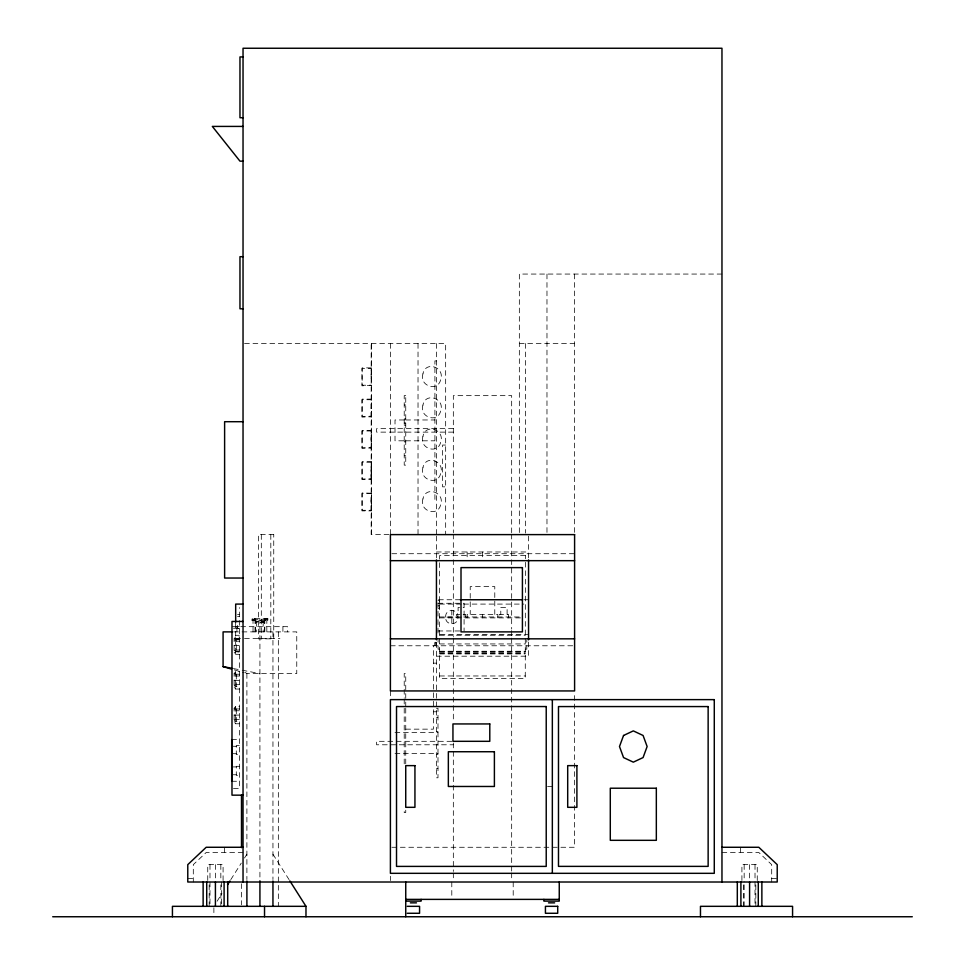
<?xml version="1.0" encoding="UTF-8"?>
<svg xmlns="http://www.w3.org/2000/svg" width="965" height="965" viewBox="0 0 965 965"><rect width="100%" height="100%" fill="white"/><g stroke="black" fill="none" stroke-linecap="round" stroke-linejoin="round"><path stroke-width="0.72" stroke-dasharray="4.83 3.62" d="M371.175 510.895L371.175 493.525L361.971 493.525L361.971 510.895L371.175 510.895L371.175 509.737M371.175 479.629L371.175 462.259L361.971 462.259L361.971 479.629L371.175 479.328M371.175 448.363L371.175 430.993L361.971 430.993L361.971 448.363L371.175 448.062M371.175 417.097L371.175 399.727L361.971 399.727L361.971 417.097L371.175 416.796M371.175 378.787L371.175 368.461L361.971 368.461L361.971 385.831L371.175 385.228M371.368 493.224L362.152 492.922L362.152 510.292L371.368 510.292L371.368 501.619M371.368 499.363L371.368 492.922M371.368 479.026L371.368 461.656L362.152 461.656L362.152 479.026L371.368 478.724M371.368 447.76L371.368 430.39L362.152 430.39L362.152 447.76L371.368 447.458M371.368 416.494L371.368 399.124L362.152 399.124L362.152 416.494L371.368 416.192M371.175 478.194L371.175 474.153M371.175 470.944L371.175 468.701M445.661 617.118C444.937 608.324 458.665 608.324 457.941 617.118C458.665 625.911 444.937 625.911 445.661 617.118L457.941 617.118M217.101 901.25L221.926 893.614M230.792 879.634L241.262 863.12M244.483 858.03L246.895 854.218M239.356 654.294L235.677 654.294L234.133 652.412L234.133 638.806L235.677 636.924L239.356 636.924M239.356 689.034L235.677 689.034L234.133 687.152L234.133 673.546L235.677 671.664L239.356 671.664M239.356 723.774L235.677 723.774L234.133 721.892L234.133 708.286L235.677 706.404L239.356 706.404M721.965 274.06L519.339 274.06L519.339 534.61M244.531 343.54L445.661 343.54L445.661 534.61M519.339 343.54L574.597 343.54M436.445 360.91L434.913 360.91L434.913 499.87L436.445 499.87M371.368 367.858L362.152 367.858L362.152 385.228L371.368 385.228M404.214 405.023L405.746 405.023M404.214 418.919L405.746 418.919M404.214 419.968L395.011 419.968L395.011 440.812L404.214 440.812M405.746 419.968L434.913 419.968M404.214 423.02L405.746 423.02M404.214 425.179L405.746 425.179M453.333 428.653L376.591 428.653L376.591 432.127L453.333 432.127M405.746 440.812L434.913 440.812M404.214 441.861L405.746 441.861M445.661 445.046L442.585 445.046L442.585 486.843L445.661 486.843M404.214 455.757L405.746 455.757M388.931 534.61L371.175 534.61L371.175 343.54M436.445 551.98L528.555 551.98M391.899 553.717L574.597 553.717M460.257 599.748L437.989 599.748L437.989 634.488L528.555 634.488M524.091 599.748L528.555 599.748M437.989 600.664L439.521 600.664L439.521 608.457L437.989 608.457M437.989 603.27L464.081 603.27L464.081 630.965M439.606 604.09L462.187 604.09M463.695 604.09L523.886 604.09M437.989 605.863L439.521 605.863M459.581 607.468L458.098 607.468L458.098 614.416M463.14 607.468L464.008 607.468M459.859 614.416L456.445 614.416L456.445 617.889M463.14 614.416L465.661 614.416L465.661 617.889M237.511 614.512L239.356 614.512M237.511 616.551L239.356 616.551M439.606 616.973L462.151 616.973M463.658 616.973L520.75 616.973M439.606 617.889L523.886 617.889M253.023 619.723L266.822 619.723M237.511 626.369L239.356 626.369M232.3 626.671L287.558 626.671L287.558 631.882M233.458 628.239L239.356 628.239M239.356 628.408L237.511 628.408L237.511 621.46M437.989 630.965L462.633 630.965M233.614 631.882L296.762 631.882L296.762 673.57L246.895 673.57L244.748 672.183M235.677 635.296L239.356 635.296M439.606 635.26L525.394 635.26M235.677 638.48L241.564 638.48M244.519 638.48L279.886 638.48M234.133 638.806L241.564 638.83M239.356 639.361L236.292 639.361L236.292 651.87L239.356 651.87L234.133 650.422L235.677 651.749L239.356 651.749M239.356 639.469L235.677 639.469L234.133 640.796L235.677 640.796M236.292 641.194L239.356 641.194M436.445 642.304L434.913 642.304L434.913 645.778M434.913 643.148L436.445 643.136M439.606 643.945L525.394 643.945M434.913 644.934L436.445 644.994M234.133 645.609L239.356 645.609M390.403 645.778L573.101 645.778M439.606 649.155L438.074 649.155L438.074 640.265M525.262 649.155L526.794 649.155L526.794 640.265M236.292 650.036L239.356 650.036M234.133 650.422L235.677 650.422M439.606 651.242L525.262 651.242M439.606 651.411L525.262 651.411M234.133 652.412L235.677 652.412M439.606 652.63L525.394 652.63M439.606 653.703L525.262 653.703M439.606 653.86L525.262 653.86M436.445 656.2L528.555 656.2L528.555 638.83M433.381 663.16L436.445 663.16M234.133 673.546L235.677 673.546M239.356 674.233L235.677 674.209L234.133 675.536L235.677 675.536M439.606 675.97L525.262 675.97M236.292 676.019L239.356 676.019M234.133 680.349L239.356 680.349M236.292 684.68L239.356 684.68M235.677 685.162L234.133 685.162L235.677 686.489L239.356 686.477M234.133 687.152L235.677 687.152M234.133 708.286L235.677 708.286M436.445 708.31L437.989 708.31L437.989 777.79L436.445 777.79L436.445 638.83M239.356 708.973L235.677 708.949L234.133 710.276L235.677 710.276M236.292 710.759L239.356 710.759M433.381 711.772L436.445 711.772M234.133 715.089L239.356 715.089M436.445 717.683L437.989 717.683M236.292 719.42L239.356 719.42M235.677 719.902L234.133 719.902L235.677 721.229L239.356 721.217M234.133 721.892L235.677 721.892M405.746 729.154L433.381 729.154L433.381 645.778M436.445 731.579L437.989 731.579M395.011 732.628L437.989 732.628M231.684 739.576L239.356 739.576M451.825 741.313L376.591 741.313L376.591 744.787L453.333 744.787M239.356 745.487L236.292 745.487L236.292 754.521L239.356 754.521M233.216 746.235L236.292 746.331M395.011 753.472L437.989 753.472M233.216 753.665L236.292 753.762M436.445 754.521L437.989 754.521M239.356 766.319L236.292 766.319L236.292 775.353L239.356 775.353M233.216 766.934L236.292 766.885M436.445 768.417L437.989 768.417M233.216 774.75L236.292 774.786M231.684 781.264L239.356 781.264M547.577 786.475L555.756 786.475M233.458 788.381L239.356 788.381L239.356 607.624M391.899 847.27L574.597 847.27L574.597 692.448M243.035 852.481L206.196 852.481L193.302 864.64L193.302 882.01M721.965 852.481L758.804 852.481L771.698 864.64L771.698 882.01M187.777 878.536L193.302 878.536M771.698 878.536L777.223 878.536M233.397 668.564L241.503 670.096M242.239 670.241L259.923 673.57M234.29 669.891L244.097 672.75M272.95 854.218L289.066 879.634M371.175 407.809L371.175 408.412M371.175 376.543L371.175 377.146M371.175 437.435L371.175 438.605M371.175 439.135L371.175 440.848M371.175 470.377L371.175 472.054M371.175 499.967L371.175 503.489M757.26 880.562L757.26 864.64L741.916 864.64L741.916 880.562M755.824 884.869L755.824 906.328M755.016 864.64L755.016 906.328M749.588 864.64L749.588 882.01M744.16 864.64L744.16 882.01M744.16 884.869L744.16 906.328M743.352 884.869L743.352 906.328M740.384 847.27L740.384 852.481M574.597 274.06L574.597 534.61M546.974 274.06L546.974 534.61M528.555 536.094L528.555 560.665M525.479 343.54L525.479 533.102M513.199 882.01L513.199 897.933M511.667 532.68L511.667 395.65L453.333 395.65L453.333 532.68M511.667 534.176L511.667 558.277M511.667 559.772L511.667 629.047M511.667 630.543L511.667 636.574M511.667 638.082L511.667 871.467M511.667 872.975L511.667 880.502M508.555 617.889L508.555 614.416L499.339 614.416L499.339 617.889M507.108 614.416L507.108 607.468L500.787 607.468L500.787 614.416M497.856 617.889L497.856 614.416L467.144 614.416L467.144 617.889M494.78 614.416L494.78 586.624L470.22 586.624L470.22 614.416M482.5 551.98L482.5 560.665M482.5 614.416L482.5 617.889M467.144 551.98L467.144 560.665M453.333 534.176L453.333 558.277M453.333 559.772L453.333 636.574M453.333 638.082L453.333 722.399M453.333 743.05L453.333 871.467M453.333 872.975L453.333 880.502M451.801 610.169L451.801 624.066M451.801 882.01L451.801 897.933M436.445 343.54L436.445 534.61M436.445 536.094L436.445 558.433M418.026 343.54L418.026 534.61M405.746 706.875L405.746 673.57L404.214 673.57L404.214 698.238M405.746 708.31L405.746 763.822M405.746 810.166L405.746 812.53L404.214 812.53L404.214 810.166M404.214 699.673L404.214 703.992M404.214 708.31L404.214 763.822M390.403 343.54L390.403 534.61M390.403 690.94L390.403 698.455M390.403 876.22L390.403 880.562M371.368 343.54L371.368 534.61M282.914 626.671L282.914 631.882M278.342 631.882L278.342 906.328M272.95 631.882L272.95 879.525M270.815 534.61L270.815 638.83M267.679 618.686L267.679 620.423M266.822 618.686L266.822 631.882M265.532 618.686L265.532 620.423M265.399 618.686L265.399 620.423M264.808 618.686L264.808 631.882M264.531 631.882L264.531 621.46L255.327 621.46L255.327 631.882M263.94 621.46L263.94 622.497L255.906 622.497L255.906 621.46M263.783 621.46L263.795 622.497M263.18 621.46L263.18 631.882M262.661 621.46L262.661 622.497M261.31 534.61L261.31 638.83M259.923 618.686L259.923 879.296M257.197 621.46L257.197 622.497M256.666 621.46L256.666 631.882M256.063 621.46L256.063 622.497M255.049 618.686L255.049 631.882M254.446 618.686L254.446 620.423M254.326 618.686L254.326 620.423M253.023 618.686L253.023 631.882M252.179 618.686L252.179 620.423M246.895 673.57L246.895 879.525M241.503 883.759L241.503 904.82M236.932 626.671L236.932 631.882M236.292 674.233L236.292 686.477M236.292 708.973L236.292 721.217M235.677 622.908L235.677 654.294M235.677 671.664L235.677 689.034M235.677 706.404L235.677 723.774M224.616 847.27L224.616 852.481M223.084 880.562L223.084 864.64L207.74 864.64L207.74 880.562M221.648 882.01L221.648 906.328M220.84 864.64L220.84 880.562M220.84 884.869L220.84 906.328M215.412 864.64L215.412 880.562M213.88 907.812L213.88 913.771M209.984 864.64L209.984 880.562M209.984 882.01L209.984 906.328M209.176 884.869L209.176 906.328M422.947 373.841C418.786 385.928 438.327 392.538 440.74 379.245C444.901 367.158 425.36 360.548 422.947 373.841M422.947 405.107C418.786 417.194 438.327 423.804 440.74 410.511C444.901 398.424 425.36 391.814 422.947 405.107M422.947 436.373C418.786 448.46 438.327 455.07 440.74 441.777C444.901 429.69 425.36 423.08 422.947 436.373M422.947 467.639C418.786 479.726 438.327 486.336 440.74 473.043C444.901 460.956 425.36 454.346 422.947 467.639M422.947 498.905C418.786 510.992 438.327 517.602 440.74 504.309C444.901 492.222 425.36 485.612 422.947 498.905M405.746 395.65L404.214 395.65L404.214 465.13L405.746 465.13L405.746 395.65M273.746 534.61L258.391 534.61L258.391 638.83L273.746 638.83L273.746 534.61M525.394 555.551L439.606 555.551L439.606 678.431L525.262 678.431L525.394 555.551M267.848 618.686L251.998 618.686L251.998 620.423L267.848 620.423L267.848 618.686"/><path stroke-width="1.45" d="M227.571 884.724L229.984 880.912M243.035 56.935L239.971 56.935L239.971 117.73L243.035 117.73M243.035 126.415L212.336 126.415L239.971 161.155L243.035 161.155M243.035 256.69L239.971 256.69L239.971 308.8L243.035 308.8M243.035 421.705L224.616 421.705L224.616 578.035L243.035 578.035M390.403 560.665L574.597 560.665M460.257 599.748L522.608 599.748M243.035 604.09L235.677 604.09L235.677 622.184M243.035 621.46L231.986 621.46L231.986 795.16L243.035 795.16M232.107 631.882L223.084 631.882L223.084 666.622L231.491 669.071M390.403 638.83L574.597 638.83M243.035 847.27L206.196 847.27L187.777 864.64L187.777 882.01L777.223 882.01L777.223 864.64L758.804 847.27L721.965 847.27M405.746 899.38L559.254 899.38M405.746 901.117L421.102 901.117L421.102 899.38M410.354 902.854L416.494 902.854M548.506 902.854L554.646 902.854M305.977 916.75L305.977 906.328L172.433 906.328L172.433 916.75M407.29 906.328L419.57 906.328L419.57 913.276L407.29 913.276M52.701 916.75L912.299 916.75M223.084 666.622L231.926 668.287M289.862 880.912L305.977 906.328M792.567 916.75L792.567 906.328L700.469 906.328L700.469 916.75M761.868 882.01L761.868 906.328M758.273 882.01L758.273 906.328M749.588 882.01L749.588 906.328M740.903 882.01L740.903 906.328M737.308 882.01L737.308 906.328M721.965 882.01L721.965 48.25L243.035 48.25L243.035 882.01M559.254 882.01L559.254 901.117L543.898 901.117L543.898 899.38M552.342 699.625L552.342 873.325M528.555 559.917L528.555 639.819M436.445 559.917L436.445 639.819M405.746 882.01L405.746 916.75M272.95 881.021L272.95 906.328M264.531 906.328L264.531 916.75M259.923 880.804L259.923 906.328M246.895 881.021L246.895 906.328M241.503 794.979L241.503 847.644M231.684 739.576L231.684 781.264M227.692 882.01L227.692 906.328M224.097 882.01L224.097 906.328M215.412 882.01L215.412 906.328M206.727 882.01L206.727 906.328M203.133 882.01L203.133 906.328M623.547 735.475L619.494 746.524L623.547 757.573L633.317 762.157L643.076 757.573L647.129 746.524L643.076 735.475L633.317 730.891L623.547 735.475M574.597 534.61L390.403 534.61L390.403 690.94L574.597 690.94L574.597 534.61M522.415 567.613L461.005 567.613L461.005 631.882L522.415 631.882L522.415 567.613M714.281 699.625L390.403 699.625L390.403 873.325L714.281 873.325L714.281 699.625M546.226 706.549L396.519 706.549L396.519 866.401L546.226 866.401L546.226 706.549M708.141 706.573L558.482 706.573L558.482 866.377L708.141 866.377L708.141 706.573M489.786 723.943L452.947 723.943L452.947 741.313L489.786 741.313L489.786 723.943M494.394 751.735L448.351 751.735L448.351 786.475L494.394 786.475L494.394 751.735M414.938 765.631L405.734 765.631L405.734 807.319L414.938 807.319L414.938 765.631M576.901 765.631L567.697 765.631L567.697 807.319L576.901 807.319L576.901 765.631M656.333 788.212L610.29 788.212L610.29 840.322L656.333 840.322L656.333 788.212M557.71 906.328L545.43 906.328L545.43 913.276L557.71 913.276L557.71 906.328"/></g></svg>
